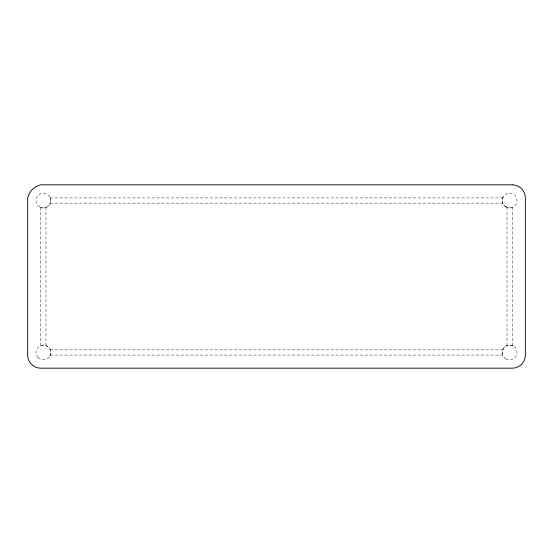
<?xml version="1.0" encoding="UTF-8"?>
<svg xmlns="http://www.w3.org/2000/svg" width="553" height="553" viewBox="0 0 553 553"><rect width="100%" height="100%" fill="white"/><g stroke="black" fill="none" stroke-linecap="round" stroke-linejoin="round"><path stroke-width="0.41" stroke-dasharray="2.77 2.07" d="M49.784 356.167C53.71 350.028 45.802 342.127 39.664 346.047M503.216 196.833C499.29 202.972 507.198 210.873 513.336 206.953M50.233 197.919L502.767 197.919M50.233 203.151L502.767 203.151M50.233 349.849L502.767 349.849M50.233 355.081L502.767 355.081M513.336 346.047C507.198 342.127 499.29 350.028 503.216 356.167M39.664 206.953A7.41 7.41 0 0 0 50.779 200.539A7.41 7.41 0 0 0 39.664 194.117A7.41 7.41 0 0 0 39.664 206.953C45.802 210.873 53.71 202.972 49.784 196.833M512.251 207.403L512.251 345.597M507.011 207.403L507.011 345.597M45.989 207.403L45.989 345.597M40.749 207.403L40.749 345.597M38.129 357.701A7.41 7.41 0 0 0 50.523 354.383A7.41 7.41 0 0 0 41.447 345.307A7.41 7.41 0 0 0 38.129 357.701M505.926 206.953A7.41 7.41 0 0 0 517.041 200.539A7.41 7.41 0 0 0 505.926 194.117A7.41 7.41 0 0 0 505.926 206.953M505.926 358.883A7.41 7.41 0 0 0 517.041 352.461A7.41 7.41 0 0 0 505.926 346.047A7.41 7.41 0 0 0 505.926 358.883"/><path stroke-width="0.83" d="M512.251 184.82L40.749 184.82A17.682 17.682 0 0 0 27.65 197.919L27.65 355.081A13.099 13.099 0 0 0 40.749 368.18L512.251 368.18A13.099 13.099 0 0 0 525.35 355.081L525.35 197.919A13.099 13.099 0 0 0 512.251 184.82"/></g></svg>
